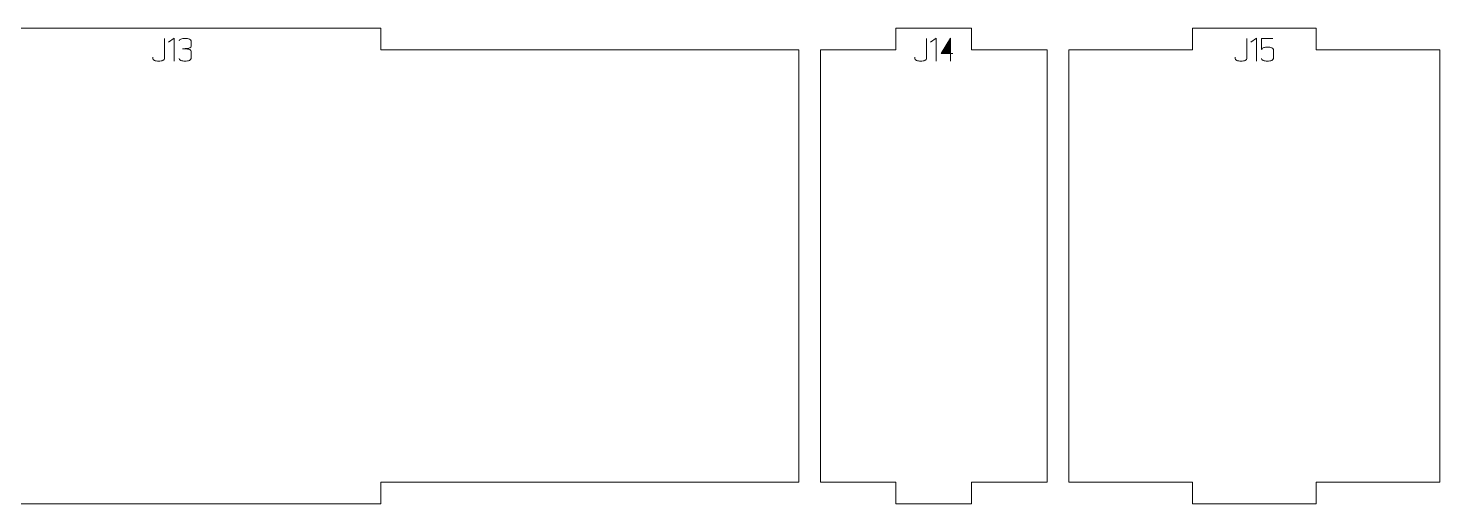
# Model space of a CAD drawing. Header units: centimetres. Extents: x -249 to 275, y -506 to 461.
# Drawn here: x -147.99 to -128.41, y -266.7 to -260.1 of the extents above; entities that cross this region are included whole.
import ezdxf

# ---------------------------------------------------------------- set-up
doc = ezdxf.new("R2010")
doc.units = ezdxf.units.CM
doc.header["$MEASUREMENT"] = 0
doc.layers.add('Capa 1', color=7, linetype='Continuous')

msp = doc.modelspace()

# ---------------------------------------------------------------- hatches: boundary and pattern name
at = {"layer": 'Capa 1', "true_color": 0x3e4095}
h = msp.add_hatch(color=175, dxfattribs=at)
edge = h.paths.add_edge_path()
edge.add_spline(control_points=[(-146.26408, -260.50015), (-146.26408, -260.50015), (-146.26408, -260.52262), (-146.26408, -260.52262), (-146.26408, -260.5324), (-146.25621, -260.54073), (-146.24046, -260.54761), (-146.22472, -260.55449), (-146.20507, -260.55793), (-146.18153, -260.55793), (-146.15799, -260.55793), (-146.13834, -260.55449), (-146.1226, -260.54761), (-146.10685, -260.54073), (-146.09898, -260.5324), (-146.09898, -260.52262), (-146.09898, -260.52262), (-146.09898, -260.24286), (-146.09898, -260.24286), (-146.09898, -260.24286), (-146.09898, -260.52262), (-146.09898, -260.52262), (-146.09898, -260.5324), (-146.10685, -260.54073), (-146.1226, -260.54761), (-146.13834, -260.55449), (-146.15799, -260.55793), (-146.18153, -260.55793), (-146.20507, -260.55793), (-146.22472, -260.55449), (-146.24046, -260.54761), (-146.25621, -260.54073), (-146.26408, -260.5324), (-146.26408, -260.52262), (-146.26408, -260.52262), (-146.26408, -260.50015), (-146.26408, -260.50015)], knot_values=[0, 0, 0, 0, 0.08333333, 0.08333333, 0.08333333, 0.16666667, 0.16666667, 0.16666667, 0.25, 0.25, 0.25, 0.33333333, 0.33333333, 0.33333333, 0.41666667, 0.41666667, 0.41666667, 0.5, 0.5, 0.5, 0.58333333, 0.58333333, 0.58333333, 0.66666667, 0.66666667, 0.66666667, 0.75, 0.75, 0.75, 0.83333333, 0.83333333, 0.83333333, 0.91666667, 0.91666667, 0.91666667, 1, 1, 1, 1], degree=3, periodic=1)
h = msp.add_hatch(color=175, dxfattribs=at)
edge = h.paths.add_edge_path()
edge.add_spline(control_points=[(-145.96782, -260.24103), (-145.96782, -260.24103), (-146.04395, -260.29377), (-146.04395, -260.29377), (-146.04395, -260.29377), (-145.96782, -260.24103), (-145.96782, -260.24103), (-145.96782, -260.24103), (-145.96782, -260.55793), (-145.96782, -260.55793), (-145.96782, -260.55793), (-145.96782, -260.24103), (-145.96782, -260.24103)], knot_values=[0, 0, 0, 0, 0.25, 0.25, 0.25, 0.5, 0.5, 0.5, 0.75, 0.75, 0.75, 1, 1, 1, 1], degree=3, periodic=1)
h = msp.add_hatch(color=175, dxfattribs=at)
edge = h.paths.add_edge_path()
edge.add_spline(control_points=[(-145.81464, -260.55793), (-145.83818, -260.55793), (-145.85783, -260.55449), (-145.87357, -260.54761), (-145.88932, -260.54073), (-145.89719, -260.5324), (-145.89719, -260.52262), (-145.89719, -260.5324), (-145.88932, -260.54073), (-145.87357, -260.54761), (-145.85783, -260.55449), (-145.83818, -260.55793), (-145.81464, -260.55793), (-145.7911, -260.55793), (-145.77145, -260.55449), (-145.75571, -260.54761), (-145.73996, -260.54073), (-145.73209, -260.5324), (-145.73209, -260.52262), (-145.73209, -260.52262), (-145.73209, -260.41943), (-145.73209, -260.41943), (-145.73209, -260.41117), (-145.73775, -260.40399), (-145.74906, -260.39788), (-145.76037, -260.39176), (-145.79354, -260.38763), (-145.84858, -260.38549), (-145.79385, -260.38213), (-145.76098, -260.37815), (-145.74998, -260.37357), (-145.73897, -260.36898), (-145.73301, -260.36149), (-145.73209, -260.3511), (-145.73209, -260.3511), (-145.73209, -260.2768), (-145.73209, -260.2768), (-145.73209, -260.26702), (-145.73996, -260.25869), (-145.75571, -260.25181), (-145.77145, -260.24493), (-145.7911, -260.24149), (-145.81464, -260.24149), (-145.83818, -260.24149), (-145.85783, -260.24493), (-145.87357, -260.25181), (-145.88932, -260.25869), (-145.89719, -260.26702), (-145.89719, -260.2768), (-145.89719, -260.26702), (-145.88932, -260.25869), (-145.87357, -260.25181), (-145.85783, -260.24493), (-145.83818, -260.24149), (-145.81464, -260.24149), (-145.7911, -260.24149), (-145.77145, -260.24493), (-145.75571, -260.25181), (-145.73996, -260.25869), (-145.73209, -260.26702), (-145.73209, -260.2768), (-145.73209, -260.2768), (-145.73209, -260.3511), (-145.73209, -260.3511), (-145.73301, -260.36149), (-145.73897, -260.36898), (-145.74998, -260.37357), (-145.76098, -260.37815), (-145.79385, -260.38213), (-145.84858, -260.38549), (-145.79354, -260.38763), (-145.76037, -260.39176), (-145.74906, -260.39788), (-145.73775, -260.40399), (-145.73209, -260.41117), (-145.73209, -260.41943), (-145.73209, -260.41943), (-145.73209, -260.52262), (-145.73209, -260.52262), (-145.73209, -260.5324), (-145.73996, -260.54073), (-145.75571, -260.54761), (-145.77145, -260.55449), (-145.7911, -260.55793), (-145.81464, -260.55793)], knot_values=[0, 0, 0, 0, 0.03571429, 0.03571429, 0.03571429, 0.07142857, 0.07142857, 0.07142857, 0.10714286, 0.10714286, 0.10714286, 0.14285714, 0.14285714, 0.14285714, 0.17857143, 0.17857143, 0.17857143, 0.21428571, 0.21428571, 0.21428571, 0.25, 0.25, 0.25, 0.28571429, 0.28571429, 0.28571429, 0.32142857, 0.32142857, 0.32142857, 0.35714286, 0.35714286, 0.35714286, 0.39285714, 0.39285714, 0.39285714, 0.42857143, 0.42857143, 0.42857143, 0.46428571, 0.46428571, 0.46428571, 0.5, 0.5, 0.5, 0.53571429, 0.53571429, 0.53571429, 0.57142857, 0.57142857, 0.57142857, 0.60714286, 0.60714286, 0.60714286, 0.64285714, 0.64285714, 0.64285714, 0.67857143, 0.67857143, 0.67857143, 0.71428571, 0.71428571, 0.71428571, 0.75, 0.75, 0.75, 0.78571429, 0.78571429, 0.78571429, 0.82142857, 0.82142857, 0.82142857, 0.85714286, 0.85714286, 0.85714286, 0.89285714, 0.89285714, 0.89285714, 0.92857143, 0.92857143, 0.92857143, 0.96428571, 0.96428571, 0.96428571, 1, 1, 1, 1], degree=3, periodic=1)
h = msp.add_hatch(color=175, dxfattribs=at)
edge = h.paths.add_edge_path()
edge.add_spline(control_points=[(-135.69164, -260.50015), (-135.69164, -260.50015), (-135.69164, -260.52262), (-135.69164, -260.52262), (-135.69164, -260.5324), (-135.68377, -260.54073), (-135.66802, -260.54761), (-135.65228, -260.55449), (-135.63263, -260.55793), (-135.60909, -260.55793), (-135.58555, -260.55793), (-135.5659, -260.55449), (-135.55016, -260.54761), (-135.53441, -260.54073), (-135.52654, -260.5324), (-135.52654, -260.52262), (-135.52654, -260.52262), (-135.52654, -260.24286), (-135.52654, -260.24286), (-135.52654, -260.24286), (-135.52654, -260.52262), (-135.52654, -260.52262), (-135.52654, -260.5324), (-135.53441, -260.54073), (-135.55016, -260.54761), (-135.5659, -260.55449), (-135.58555, -260.55793), (-135.60909, -260.55793), (-135.63263, -260.55793), (-135.65228, -260.55449), (-135.66802, -260.54761), (-135.68377, -260.54073), (-135.69164, -260.5324), (-135.69164, -260.52262), (-135.69164, -260.52262), (-135.69164, -260.50015), (-135.69164, -260.50015)], knot_values=[0, 0, 0, 0, 0.08333333, 0.08333333, 0.08333333, 0.16666667, 0.16666667, 0.16666667, 0.25, 0.25, 0.25, 0.33333333, 0.33333333, 0.33333333, 0.41666667, 0.41666667, 0.41666667, 0.5, 0.5, 0.5, 0.58333333, 0.58333333, 0.58333333, 0.66666667, 0.66666667, 0.66666667, 0.75, 0.75, 0.75, 0.83333333, 0.83333333, 0.83333333, 0.91666667, 0.91666667, 0.91666667, 1, 1, 1, 1], degree=3, periodic=1)
h = msp.add_hatch(color=175, dxfattribs=at)
edge = h.paths.add_edge_path()
edge.add_spline(control_points=[(-135.39538, -260.24103), (-135.39538, -260.24103), (-135.47151, -260.29377), (-135.47151, -260.29377), (-135.47151, -260.29377), (-135.39538, -260.24103), (-135.39538, -260.24103), (-135.39538, -260.24103), (-135.39538, -260.55793), (-135.39538, -260.55793), (-135.39538, -260.55793), (-135.39538, -260.24103), (-135.39538, -260.24103)], knot_values=[0, 0, 0, 0, 0.25, 0.25, 0.25, 0.5, 0.5, 0.5, 0.75, 0.75, 0.75, 1, 1, 1, 1], degree=3, periodic=1)
h = msp.add_hatch(color=175, dxfattribs=at)
edge = h.paths.add_edge_path()
edge.add_spline(control_points=[(-135.19496, -260.45337), (-135.19496, -260.45337), (-135.19496, -260.24103), (-135.19496, -260.24103), (-135.19496, -260.24103), (-135.32475, -260.45337), (-135.32475, -260.45337), (-135.32475, -260.45337), (-135.19496, -260.45337), (-135.19496, -260.45337)], knot_values=[0, 0, 0, 0, 0.33333333, 0.33333333, 0.33333333, 0.66666667, 0.66666667, 0.66666667, 1, 1, 1, 1], degree=3, periodic=1)
h = msp.add_hatch(color=175, dxfattribs=at)
edge = h.paths.add_edge_path()
edge.add_spline(control_points=[(-135.19496, -260.45337), (-135.19496, -260.45337), (-135.19496, -260.55793), (-135.19496, -260.55793), (-135.19496, -260.55793), (-135.19496, -260.45337), (-135.19496, -260.45337), (-135.19496, -260.45337), (-135.32475, -260.45337), (-135.32475, -260.45337), (-135.32475, -260.45337), (-135.19496, -260.24103), (-135.19496, -260.24103), (-135.19496, -260.24103), (-135.19496, -260.45337), (-135.19496, -260.45337), (-135.19496, -260.45337), (-135.16515, -260.45337), (-135.16515, -260.45337), (-135.16515, -260.45337), (-135.19496, -260.45337), (-135.19496, -260.45337)], knot_values=[0, 0, 0, 0, 0.14285714, 0.14285714, 0.14285714, 0.28571429, 0.28571429, 0.28571429, 0.42857143, 0.42857143, 0.42857143, 0.57142857, 0.57142857, 0.57142857, 0.71428571, 0.71428571, 0.71428571, 0.85714286, 0.85714286, 0.85714286, 1, 1, 1, 1], degree=3, periodic=1)
h = msp.add_hatch(color=175, dxfattribs=at)
edge = h.paths.add_edge_path()
edge.add_spline(control_points=[(-131.24764, -260.50015), (-131.24764, -260.50015), (-131.24764, -260.52262), (-131.24764, -260.52262), (-131.24764, -260.5324), (-131.23977, -260.54073), (-131.22402, -260.54761), (-131.20828, -260.55449), (-131.18863, -260.55793), (-131.16509, -260.55793), (-131.14155, -260.55793), (-131.1219, -260.55449), (-131.10616, -260.54761), (-131.09041, -260.54073), (-131.08254, -260.5324), (-131.08254, -260.52262), (-131.08254, -260.52262), (-131.08254, -260.24286), (-131.08254, -260.24286), (-131.08254, -260.24286), (-131.08254, -260.52262), (-131.08254, -260.52262), (-131.08254, -260.5324), (-131.09041, -260.54073), (-131.10616, -260.54761), (-131.1219, -260.55449), (-131.14155, -260.55793), (-131.16509, -260.55793), (-131.18863, -260.55793), (-131.20828, -260.55449), (-131.22402, -260.54761), (-131.23977, -260.54073), (-131.24764, -260.5324), (-131.24764, -260.52262), (-131.24764, -260.52262), (-131.24764, -260.50015), (-131.24764, -260.50015)], knot_values=[0, 0, 0, 0, 0.08333333, 0.08333333, 0.08333333, 0.16666667, 0.16666667, 0.16666667, 0.25, 0.25, 0.25, 0.33333333, 0.33333333, 0.33333333, 0.41666667, 0.41666667, 0.41666667, 0.5, 0.5, 0.5, 0.58333333, 0.58333333, 0.58333333, 0.66666667, 0.66666667, 0.66666667, 0.75, 0.75, 0.75, 0.83333333, 0.83333333, 0.83333333, 0.91666667, 0.91666667, 0.91666667, 1, 1, 1, 1], degree=3, periodic=1)
h = msp.add_hatch(color=175, dxfattribs=at)
edge = h.paths.add_edge_path()
edge.add_spline(control_points=[(-130.95138, -260.24103), (-130.95138, -260.24103), (-131.02751, -260.29377), (-131.02751, -260.29377), (-131.02751, -260.29377), (-130.95138, -260.24103), (-130.95138, -260.24103), (-130.95138, -260.24103), (-130.95138, -260.55793), (-130.95138, -260.55793), (-130.95138, -260.55793), (-130.95138, -260.24103), (-130.95138, -260.24103)], knot_values=[0, 0, 0, 0, 0.25, 0.25, 0.25, 0.5, 0.5, 0.5, 0.75, 0.75, 0.75, 1, 1, 1, 1], degree=3, periodic=1)
h = msp.add_hatch(color=175, dxfattribs=at)
edge = h.paths.add_edge_path()
edge.add_spline(control_points=[(-130.7982, -260.55793), (-130.82174, -260.55793), (-130.84139, -260.55449), (-130.85713, -260.54761), (-130.87288, -260.54073), (-130.88075, -260.5324), (-130.88075, -260.52262), (-130.88075, -260.5324), (-130.87288, -260.54073), (-130.85713, -260.54761), (-130.84139, -260.55449), (-130.82174, -260.55793), (-130.7982, -260.55793), (-130.77466, -260.55793), (-130.75501, -260.55449), (-130.73927, -260.54761), (-130.72352, -260.54073), (-130.71565, -260.5324), (-130.71565, -260.52262), (-130.71565, -260.52262), (-130.71565, -260.39696), (-130.71565, -260.39696), (-130.71565, -260.38717), (-130.72352, -260.37884), (-130.73927, -260.37196), (-130.75501, -260.36508), (-130.77466, -260.36164), (-130.7982, -260.36164), (-130.8196, -260.36348), (-130.83611, -260.36593), (-130.84773, -260.36898), (-130.85935, -260.37204), (-130.87035, -260.38137), (-130.88075, -260.39696), (-130.88075, -260.39696), (-130.88075, -260.24149), (-130.88075, -260.24149), (-130.88075, -260.24149), (-130.72115, -260.24149), (-130.72115, -260.24149), (-130.72115, -260.24149), (-130.88075, -260.24149), (-130.88075, -260.24149), (-130.88075, -260.24149), (-130.88075, -260.39696), (-130.88075, -260.39696), (-130.87035, -260.38137), (-130.85935, -260.37204), (-130.84773, -260.36898), (-130.83611, -260.36593), (-130.8196, -260.36348), (-130.7982, -260.36164), (-130.77466, -260.36164), (-130.75501, -260.36508), (-130.73927, -260.37196), (-130.72352, -260.37884), (-130.71565, -260.38717), (-130.71565, -260.39696), (-130.71565, -260.39696), (-130.71565, -260.52262), (-130.71565, -260.52262), (-130.71565, -260.5324), (-130.72352, -260.54073), (-130.73927, -260.54761), (-130.75501, -260.55449), (-130.77466, -260.55793), (-130.7982, -260.55793)], knot_values=[0, 0, 0, 0, 0.04545455, 0.04545455, 0.04545455, 0.09090909, 0.09090909, 0.09090909, 0.13636364, 0.13636364, 0.13636364, 0.18181818, 0.18181818, 0.18181818, 0.22727273, 0.22727273, 0.22727273, 0.27272727, 0.27272727, 0.27272727, 0.31818182, 0.31818182, 0.31818182, 0.36363636, 0.36363636, 0.36363636, 0.40909091, 0.40909091, 0.40909091, 0.45454545, 0.45454545, 0.45454545, 0.5, 0.5, 0.5, 0.54545455, 0.54545455, 0.54545455, 0.59090909, 0.59090909, 0.59090909, 0.63636364, 0.63636364, 0.63636364, 0.68181818, 0.68181818, 0.68181818, 0.72727273, 0.72727273, 0.72727273, 0.77272727, 0.77272727, 0.77272727, 0.81818182, 0.81818182, 0.81818182, 0.86363636, 0.86363636, 0.86363636, 0.90909091, 0.90909091, 0.90909091, 0.95454545, 0.95454545, 0.95454545, 1, 1, 1, 1], degree=3, periodic=1)

# ---------------------------------------------------------------- linework, layer by layer
at = {"layer": 'Capa 1', "color": 240, "lineweight": 9}
for points in [[(-154.6953, -260.40073), (-154.6953, -260.40073), (-154.6953, -266.40073), (-154.6953, -266.40073), (-154.6953, -266.40073), (-148.89715, -266.40073), (-148.89715, -266.40073), (-148.89715, -266.40073), (-148.89715, -266.70073), (-148.89715, -266.70073), (-148.89715, -266.70073), (-143.09901, -266.70073), (-143.09901, -266.70073), (-143.09901, -266.70073), (-143.09901, -266.40073), (-143.09901, -266.40073), (-143.09901, -266.40073), (-137.30087, -266.40073), (-137.30087, -266.40073), (-137.30087, -266.40073), (-137.30087, -260.40073), (-137.30087, -260.40073), (-137.30087, -260.40073), (-143.09901, -260.40073), (-143.09901, -260.40073), (-143.09901, -260.40073), (-143.09901, -260.10073), (-143.09901, -260.10073), (-143.09901, -260.10073), (-148.89715, -260.10073), (-148.89715, -260.10073), (-148.89715, -260.10073), (-148.89715, -260.40073), (-148.89715, -260.40073), (-148.89715, -260.40073), (-154.6953, -260.40073), (-154.6953, -260.40073)], [(-137.00087, -260.40073), (-137.00087, -260.40073), (-137.00087, -266.40073), (-137.00087, -266.40073), (-137.00087, -266.40073), (-135.95255, -266.40073), (-135.95255, -266.40073), (-135.95255, -266.40073), (-135.95255, -266.70073), (-135.95255, -266.70073), (-135.95255, -266.70073), (-134.90424, -266.70073), (-134.90424, -266.70073), (-134.90424, -266.70073), (-134.90424, -266.40073), (-134.90424, -266.40073), (-134.90424, -266.40073), (-133.85593, -266.40073), (-133.85593, -266.40073), (-133.85593, -266.40073), (-133.85593, -260.40073), (-133.85593, -260.40073), (-133.85593, -260.40073), (-134.90424, -260.40073), (-134.90424, -260.40073), (-134.90424, -260.40073), (-134.90424, -260.10073), (-134.90424, -260.10073), (-134.90424, -260.10073), (-135.95255, -260.10073), (-135.95255, -260.10073), (-135.95255, -260.10073), (-135.95255, -260.40073), (-135.95255, -260.40073), (-135.95255, -260.40073), (-137.00087, -260.40073), (-137.00087, -260.40073)], [(-133.55593, -260.40073), (-133.55593, -260.40073), (-133.55593, -266.40073), (-133.55593, -266.40073), (-133.55593, -266.40073), (-131.83974, -266.40073), (-131.83974, -266.40073), (-131.83974, -266.40073), (-131.83974, -266.70073), (-131.83974, -266.70073), (-131.83974, -266.70073), (-130.12355, -266.70073), (-130.12355, -266.70073), (-130.12355, -266.70073), (-130.12355, -266.40073), (-130.12355, -266.40073), (-130.12355, -266.40073), (-128.40736, -266.40073), (-128.40736, -266.40073), (-128.40736, -266.40073), (-128.40736, -260.40073), (-128.40736, -260.40073), (-128.40736, -260.40073), (-130.12355, -260.40073), (-130.12355, -260.40073), (-130.12355, -260.40073), (-130.12355, -260.10073), (-130.12355, -260.10073), (-130.12355, -260.10073), (-131.83974, -260.10073), (-131.83974, -260.10073), (-131.83974, -260.10073), (-131.83974, -260.40073), (-131.83974, -260.40073), (-131.83974, -260.40073), (-133.55593, -260.40073), (-133.55593, -260.40073)]]:
    msp.add_open_spline(points, degree=3, knots=[0, 0, 0, 0, 0.08333333, 0.08333333, 0.08333333, 0.16666667, 0.16666667, 0.16666667, 0.25, 0.25, 0.25, 0.33333333, 0.33333333, 0.33333333, 0.41666667, 0.41666667, 0.41666667, 0.5, 0.5, 0.5, 0.58333333, 0.58333333, 0.58333333, 0.66666667, 0.66666667, 0.66666667, 0.75, 0.75, 0.75, 0.83333333, 0.83333333, 0.83333333, 0.91666667, 0.91666667, 0.91666667, 1, 1, 1, 1], dxfattribs=at)
at = {"layer": 'Capa 1', "color": 114, "lineweight": 9}
for points, knots in [([(-146.26408, -260.50015), (-146.26408, -260.50015), (-146.26408, -260.52262), (-146.26408, -260.52262), (-146.26408, -260.5324), (-146.25621, -260.54073), (-146.24046, -260.54761), (-146.22472, -260.55449), (-146.20507, -260.55793), (-146.18153, -260.55793), (-146.15799, -260.55793), (-146.13834, -260.55449), (-146.1226, -260.54761), (-146.10685, -260.54073), (-146.09898, -260.5324), (-146.09898, -260.52262), (-146.09898, -260.52262), (-146.09898, -260.24286), (-146.09898, -260.24286), (-146.09898, -260.24286), (-146.09898, -260.52262), (-146.09898, -260.52262), (-146.09898, -260.5324), (-146.10685, -260.54073), (-146.1226, -260.54761), (-146.13834, -260.55449), (-146.15799, -260.55793), (-146.18153, -260.55793), (-146.20507, -260.55793), (-146.22472, -260.55449), (-146.24046, -260.54761), (-146.25621, -260.54073), (-146.26408, -260.5324), (-146.26408, -260.52262), (-146.26408, -260.52262), (-146.26408, -260.50015), (-146.26408, -260.50015)], [0, 0, 0, 0, 0.08333333, 0.08333333, 0.08333333, 0.16666667, 0.16666667, 0.16666667, 0.25, 0.25, 0.25, 0.33333333, 0.33333333, 0.33333333, 0.41666667, 0.41666667, 0.41666667, 0.5, 0.5, 0.5, 0.58333333, 0.58333333, 0.58333333, 0.66666667, 0.66666667, 0.66666667, 0.75, 0.75, 0.75, 0.83333333, 0.83333333, 0.83333333, 0.91666667, 0.91666667, 0.91666667, 1, 1, 1, 1]), ([(-145.96782, -260.24103), (-145.96782, -260.24103), (-146.04395, -260.29377), (-146.04395, -260.29377), (-146.04395, -260.29377), (-145.96782, -260.24103), (-145.96782, -260.24103), (-145.96782, -260.24103), (-145.96782, -260.55793), (-145.96782, -260.55793), (-145.96782, -260.55793), (-145.96782, -260.24103), (-145.96782, -260.24103)], [0, 0, 0, 0, 0.25, 0.25, 0.25, 0.5, 0.5, 0.5, 0.75, 0.75, 0.75, 1, 1, 1, 1]), ([(-145.81464, -260.55793), (-145.83818, -260.55793), (-145.85783, -260.55449), (-145.87357, -260.54761), (-145.88932, -260.54073), (-145.89719, -260.5324), (-145.89719, -260.52262), (-145.89719, -260.5324), (-145.88932, -260.54073), (-145.87357, -260.54761), (-145.85783, -260.55449), (-145.83818, -260.55793), (-145.81464, -260.55793), (-145.7911, -260.55793), (-145.77145, -260.55449), (-145.75571, -260.54761), (-145.73996, -260.54073), (-145.73209, -260.5324), (-145.73209, -260.52262), (-145.73209, -260.52262), (-145.73209, -260.41943), (-145.73209, -260.41943), (-145.73209, -260.41117), (-145.73775, -260.40399), (-145.74906, -260.39788), (-145.76037, -260.39176), (-145.79354, -260.38763), (-145.84858, -260.38549), (-145.79385, -260.38213), (-145.76098, -260.37815), (-145.74998, -260.37357), (-145.73897, -260.36898), (-145.73301, -260.36149), (-145.73209, -260.3511), (-145.73209, -260.3511), (-145.73209, -260.2768), (-145.73209, -260.2768), (-145.73209, -260.26702), (-145.73996, -260.25869), (-145.75571, -260.25181), (-145.77145, -260.24493), (-145.7911, -260.24149), (-145.81464, -260.24149), (-145.83818, -260.24149), (-145.85783, -260.24493), (-145.87357, -260.25181), (-145.88932, -260.25869), (-145.89719, -260.26702), (-145.89719, -260.2768), (-145.89719, -260.26702), (-145.88932, -260.25869), (-145.87357, -260.25181), (-145.85783, -260.24493), (-145.83818, -260.24149), (-145.81464, -260.24149), (-145.7911, -260.24149), (-145.77145, -260.24493), (-145.75571, -260.25181), (-145.73996, -260.25869), (-145.73209, -260.26702), (-145.73209, -260.2768), (-145.73209, -260.2768), (-145.73209, -260.3511), (-145.73209, -260.3511), (-145.73301, -260.36149), (-145.73897, -260.36898), (-145.74998, -260.37357), (-145.76098, -260.37815), (-145.79385, -260.38213), (-145.84858, -260.38549), (-145.79354, -260.38763), (-145.76037, -260.39176), (-145.74906, -260.39788), (-145.73775, -260.40399), (-145.73209, -260.41117), (-145.73209, -260.41943), (-145.73209, -260.41943), (-145.73209, -260.52262), (-145.73209, -260.52262), (-145.73209, -260.5324), (-145.73996, -260.54073), (-145.75571, -260.54761), (-145.77145, -260.55449), (-145.7911, -260.55793), (-145.81464, -260.55793)], [0, 0, 0, 0, 0.03571429, 0.03571429, 0.03571429, 0.07142857, 0.07142857, 0.07142857, 0.10714286, 0.10714286, 0.10714286, 0.14285714, 0.14285714, 0.14285714, 0.17857143, 0.17857143, 0.17857143, 0.21428571, 0.21428571, 0.21428571, 0.25, 0.25, 0.25, 0.28571429, 0.28571429, 0.28571429, 0.32142857, 0.32142857, 0.32142857, 0.35714286, 0.35714286, 0.35714286, 0.39285714, 0.39285714, 0.39285714, 0.42857143, 0.42857143, 0.42857143, 0.46428571, 0.46428571, 0.46428571, 0.5, 0.5, 0.5, 0.53571429, 0.53571429, 0.53571429, 0.57142857, 0.57142857, 0.57142857, 0.60714286, 0.60714286, 0.60714286, 0.64285714, 0.64285714, 0.64285714, 0.67857143, 0.67857143, 0.67857143, 0.71428571, 0.71428571, 0.71428571, 0.75, 0.75, 0.75, 0.78571429, 0.78571429, 0.78571429, 0.82142857, 0.82142857, 0.82142857, 0.85714286, 0.85714286, 0.85714286, 0.89285714, 0.89285714, 0.89285714, 0.92857143, 0.92857143, 0.92857143, 0.96428571, 0.96428571, 0.96428571, 1, 1, 1, 1]), ([(-135.69164, -260.50015), (-135.69164, -260.50015), (-135.69164, -260.52262), (-135.69164, -260.52262), (-135.69164, -260.5324), (-135.68377, -260.54073), (-135.66802, -260.54761), (-135.65228, -260.55449), (-135.63263, -260.55793), (-135.60909, -260.55793), (-135.58555, -260.55793), (-135.5659, -260.55449), (-135.55016, -260.54761), (-135.53441, -260.54073), (-135.52654, -260.5324), (-135.52654, -260.52262), (-135.52654, -260.52262), (-135.52654, -260.24286), (-135.52654, -260.24286), (-135.52654, -260.24286), (-135.52654, -260.52262), (-135.52654, -260.52262), (-135.52654, -260.5324), (-135.53441, -260.54073), (-135.55016, -260.54761), (-135.5659, -260.55449), (-135.58555, -260.55793), (-135.60909, -260.55793), (-135.63263, -260.55793), (-135.65228, -260.55449), (-135.66802, -260.54761), (-135.68377, -260.54073), (-135.69164, -260.5324), (-135.69164, -260.52262), (-135.69164, -260.52262), (-135.69164, -260.50015), (-135.69164, -260.50015)], [0, 0, 0, 0, 0.08333333, 0.08333333, 0.08333333, 0.16666667, 0.16666667, 0.16666667, 0.25, 0.25, 0.25, 0.33333333, 0.33333333, 0.33333333, 0.41666667, 0.41666667, 0.41666667, 0.5, 0.5, 0.5, 0.58333333, 0.58333333, 0.58333333, 0.66666667, 0.66666667, 0.66666667, 0.75, 0.75, 0.75, 0.83333333, 0.83333333, 0.83333333, 0.91666667, 0.91666667, 0.91666667, 1, 1, 1, 1]), ([(-135.39538, -260.24103), (-135.39538, -260.24103), (-135.47151, -260.29377), (-135.47151, -260.29377), (-135.47151, -260.29377), (-135.39538, -260.24103), (-135.39538, -260.24103), (-135.39538, -260.24103), (-135.39538, -260.55793), (-135.39538, -260.55793), (-135.39538, -260.55793), (-135.39538, -260.24103), (-135.39538, -260.24103)], [0, 0, 0, 0, 0.25, 0.25, 0.25, 0.5, 0.5, 0.5, 0.75, 0.75, 0.75, 1, 1, 1, 1]), ([(-135.19496, -260.45337), (-135.19496, -260.45337), (-135.19496, -260.24103), (-135.19496, -260.24103), (-135.19496, -260.24103), (-135.32475, -260.45337), (-135.32475, -260.45337), (-135.32475, -260.45337), (-135.19496, -260.45337), (-135.19496, -260.45337)], [0, 0, 0, 0, 0.33333333, 0.33333333, 0.33333333, 0.66666667, 0.66666667, 0.66666667, 1, 1, 1, 1]), ([(-135.19496, -260.45337), (-135.19496, -260.45337), (-135.19496, -260.55793), (-135.19496, -260.55793), (-135.19496, -260.55793), (-135.19496, -260.45337), (-135.19496, -260.45337), (-135.19496, -260.45337), (-135.32475, -260.45337), (-135.32475, -260.45337), (-135.32475, -260.45337), (-135.19496, -260.24103), (-135.19496, -260.24103), (-135.19496, -260.24103), (-135.19496, -260.45337), (-135.19496, -260.45337), (-135.19496, -260.45337), (-135.16515, -260.45337), (-135.16515, -260.45337), (-135.16515, -260.45337), (-135.19496, -260.45337), (-135.19496, -260.45337)], [0, 0, 0, 0, 0.14285714, 0.14285714, 0.14285714, 0.28571429, 0.28571429, 0.28571429, 0.42857143, 0.42857143, 0.42857143, 0.57142857, 0.57142857, 0.57142857, 0.71428571, 0.71428571, 0.71428571, 0.85714286, 0.85714286, 0.85714286, 1, 1, 1, 1]), ([(-131.24764, -260.50015), (-131.24764, -260.50015), (-131.24764, -260.52262), (-131.24764, -260.52262), (-131.24764, -260.5324), (-131.23977, -260.54073), (-131.22402, -260.54761), (-131.20828, -260.55449), (-131.18863, -260.55793), (-131.16509, -260.55793), (-131.14155, -260.55793), (-131.1219, -260.55449), (-131.10616, -260.54761), (-131.09041, -260.54073), (-131.08254, -260.5324), (-131.08254, -260.52262), (-131.08254, -260.52262), (-131.08254, -260.24286), (-131.08254, -260.24286), (-131.08254, -260.24286), (-131.08254, -260.52262), (-131.08254, -260.52262), (-131.08254, -260.5324), (-131.09041, -260.54073), (-131.10616, -260.54761), (-131.1219, -260.55449), (-131.14155, -260.55793), (-131.16509, -260.55793), (-131.18863, -260.55793), (-131.20828, -260.55449), (-131.22402, -260.54761), (-131.23977, -260.54073), (-131.24764, -260.5324), (-131.24764, -260.52262), (-131.24764, -260.52262), (-131.24764, -260.50015), (-131.24764, -260.50015)], [0, 0, 0, 0, 0.08333333, 0.08333333, 0.08333333, 0.16666667, 0.16666667, 0.16666667, 0.25, 0.25, 0.25, 0.33333333, 0.33333333, 0.33333333, 0.41666667, 0.41666667, 0.41666667, 0.5, 0.5, 0.5, 0.58333333, 0.58333333, 0.58333333, 0.66666667, 0.66666667, 0.66666667, 0.75, 0.75, 0.75, 0.83333333, 0.83333333, 0.83333333, 0.91666667, 0.91666667, 0.91666667, 1, 1, 1, 1]), ([(-130.95138, -260.24103), (-130.95138, -260.24103), (-131.02751, -260.29377), (-131.02751, -260.29377), (-131.02751, -260.29377), (-130.95138, -260.24103), (-130.95138, -260.24103), (-130.95138, -260.24103), (-130.95138, -260.55793), (-130.95138, -260.55793), (-130.95138, -260.55793), (-130.95138, -260.24103), (-130.95138, -260.24103)], [0, 0, 0, 0, 0.25, 0.25, 0.25, 0.5, 0.5, 0.5, 0.75, 0.75, 0.75, 1, 1, 1, 1]), ([(-130.7982, -260.55793), (-130.82174, -260.55793), (-130.84139, -260.55449), (-130.85713, -260.54761), (-130.87288, -260.54073), (-130.88075, -260.5324), (-130.88075, -260.52262), (-130.88075, -260.5324), (-130.87288, -260.54073), (-130.85713, -260.54761), (-130.84139, -260.55449), (-130.82174, -260.55793), (-130.7982, -260.55793), (-130.77466, -260.55793), (-130.75501, -260.55449), (-130.73927, -260.54761), (-130.72352, -260.54073), (-130.71565, -260.5324), (-130.71565, -260.52262), (-130.71565, -260.52262), (-130.71565, -260.39696), (-130.71565, -260.39696), (-130.71565, -260.38717), (-130.72352, -260.37884), (-130.73927, -260.37196), (-130.75501, -260.36508), (-130.77466, -260.36164), (-130.7982, -260.36164), (-130.8196, -260.36348), (-130.83611, -260.36593), (-130.84773, -260.36898), (-130.85935, -260.37204), (-130.87035, -260.38137), (-130.88075, -260.39696), (-130.88075, -260.39696), (-130.88075, -260.24149), (-130.88075, -260.24149), (-130.88075, -260.24149), (-130.72115, -260.24149), (-130.72115, -260.24149), (-130.72115, -260.24149), (-130.88075, -260.24149), (-130.88075, -260.24149), (-130.88075, -260.24149), (-130.88075, -260.39696), (-130.88075, -260.39696), (-130.87035, -260.38137), (-130.85935, -260.37204), (-130.84773, -260.36898), (-130.83611, -260.36593), (-130.8196, -260.36348), (-130.7982, -260.36164), (-130.77466, -260.36164), (-130.75501, -260.36508), (-130.73927, -260.37196), (-130.72352, -260.37884), (-130.71565, -260.38717), (-130.71565, -260.39696), (-130.71565, -260.39696), (-130.71565, -260.52262), (-130.71565, -260.52262), (-130.71565, -260.5324), (-130.72352, -260.54073), (-130.73927, -260.54761), (-130.75501, -260.55449), (-130.77466, -260.55793), (-130.7982, -260.55793)], [0, 0, 0, 0, 0.04545455, 0.04545455, 0.04545455, 0.09090909, 0.09090909, 0.09090909, 0.13636364, 0.13636364, 0.13636364, 0.18181818, 0.18181818, 0.18181818, 0.22727273, 0.22727273, 0.22727273, 0.27272727, 0.27272727, 0.27272727, 0.31818182, 0.31818182, 0.31818182, 0.36363636, 0.36363636, 0.36363636, 0.40909091, 0.40909091, 0.40909091, 0.45454545, 0.45454545, 0.45454545, 0.5, 0.5, 0.5, 0.54545455, 0.54545455, 0.54545455, 0.59090909, 0.59090909, 0.59090909, 0.63636364, 0.63636364, 0.63636364, 0.68181818, 0.68181818, 0.68181818, 0.72727273, 0.72727273, 0.72727273, 0.77272727, 0.77272727, 0.77272727, 0.81818182, 0.81818182, 0.81818182, 0.86363636, 0.86363636, 0.86363636, 0.90909091, 0.90909091, 0.90909091, 0.95454545, 0.95454545, 0.95454545, 1, 1, 1, 1])]:
    msp.add_open_spline(points, degree=3, knots=knots, dxfattribs=at)

doc.saveas('drawing.dxf')
